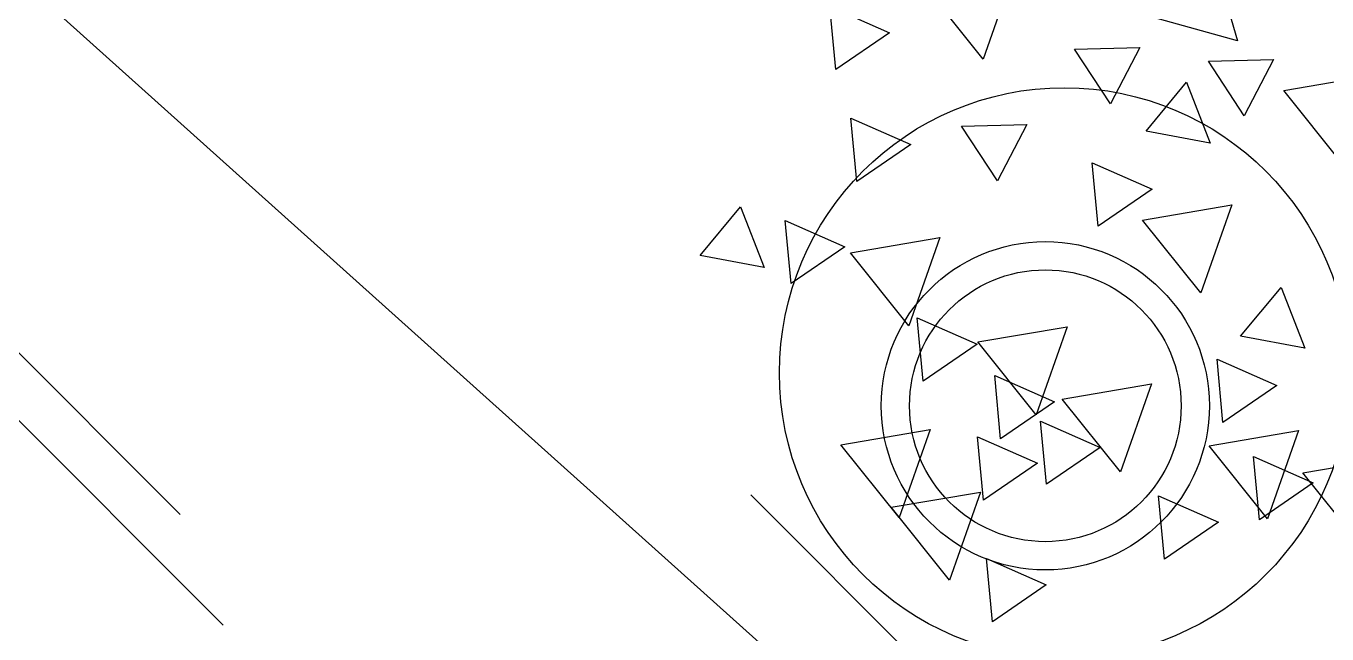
# Model space of a CAD drawing. Header units: inches. Extents: x 38074 to 101214, y 18833 to 57379.
# Drawn here: x 98119 to 98682, y 36376 to 36639 of the extents above; entities that cross this region are included whole.
import ezdxf

# ---------------------------------------------------------------- set-up
doc = ezdxf.new("R2010")
doc.units = ezdxf.units.IN

# ---------------------------------------------------------------- blocks, each defined once
blk = doc.blocks.new('A$C403C54AD')
for p, q in [((1.46553, 1.19082, -0.0006), (1.47699, 1.15208, -0.0006)), ((1.38035, 1.18225, -0.0006), (1.36693, 1.14415, -0.0006)), ((1.36693, 1.14415, -0.0006), (1.34169, 1.17565, -0.0006)), ((0.95931, 1.17062, -0.0006), (1.35847, 0.81256, -0.0006)), ((1.30057, 1.1669, -0.0006), (1.32646, 1.15553, -0.0006)), ((1.30314, 1.13957, -0.0006), (1.30057, 1.1669, -0.0006)), ((1.47699, 1.15208, -0.0006), (1.43807, 1.16281, -0.0006)), ((1.32646, 1.15553, -0.0006), (1.30314, 1.13957, -0.0006)), ((1.40642, 1.1484, -0.0006), (1.43467, 1.14912, -0.0006)), ((1.42197, 1.12477, -0.0006), (1.40642, 1.1484, -0.0006)), ((1.43467, 1.14912, -0.0006), (1.42197, 1.12477, -0.0006)), ((1.46436, 1.14322, -0.0006), (1.49261, 1.14394, -0.0006)), ((1.47991, 1.1196, -0.0006), (1.46436, 1.14322, -0.0006)), ((1.49261, 1.14394, -0.0006), (1.47991, 1.1196, -0.0006)), ((1.49708, 1.13054, -0.0006), (1.53574, 1.13714, -0.0006)), ((1.43741, 1.11297, -0.0006), (1.45492, 1.13412, -0.0006)), ((1.45492, 1.13412, -0.0006), (1.46519, 1.10777, -0.0006)), ((1.52232, 1.09903, -0.0006), (1.49708, 1.13054, -0.0006)), ((1.31226, 1.09126, -0.0006), (1.30969, 1.1186, -0.0006)), ((1.30969, 1.1186, -0.0006), (1.33558, 1.10722, -0.0006)), ((1.35757, 1.11509, -0.0006), (1.38582, 1.11581, -0.0006)), ((1.37311, 1.09147, -0.0006), (1.35757, 1.11509, -0.0006)), ((1.38582, 1.11581, -0.0006), (1.37311, 1.09147, -0.0006)), ((1.46519, 1.10777, -0.0006), (1.43741, 1.11297, -0.0006)), ((1.33558, 1.10722, -0.0006), (1.31226, 1.09126, -0.0006)), ((1.41669, 1.07191, -0.0006), (1.41412, 1.09924, -0.0006)), ((1.41412, 1.09924, -0.0006), (1.44001, 1.08787, -0.0006)), ((1.44001, 1.08787, -0.0006), (1.41669, 1.07191, -0.0006)), ((1.43585, 1.07454, -0.0006), (1.47452, 1.08115, -0.0006)), ((1.47452, 1.08115, -0.0006), (1.4611, 1.04304, -0.0006)), ((1.24444, 1.05916, -0.0006), (1.26195, 1.08031, -0.0006)), ((1.26195, 1.08031, -0.0006), (1.27222, 1.05396, -0.0006)), ((1.28381, 1.04703, -0.0006), (1.28124, 1.07437, -0.0006)), ((1.28124, 1.07437, -0.0006), (1.30713, 1.06299, -0.0006)), ((1.4611, 1.04304, -0.0006), (1.43585, 1.07454, -0.0006)), ((1.30948, 1.06033, -0.0006), (1.34815, 1.06694, -0.0006)), ((1.34815, 1.06694, -0.0006), (1.33473, 1.02883, -0.0006)), ((0.90685, 1.05977, -0.0006), (1.01943, 0.94723, -0.0006)), ((1.27222, 1.05396, -0.0006), (1.24444, 1.05916, -0.0006)), ((1.30713, 1.06299, -0.0006), (1.28381, 1.04703, -0.0006)), ((1.33473, 1.02883, -0.0006), (1.30948, 1.06033, -0.0006)), ((1.47832, 1.02428, -0.0006), (1.49583, 1.04543, -0.0006)), ((1.49583, 1.04543, -0.0006), (1.5061, 1.01907, -0.0006)), ((1.34102, 1.00487, -0.0006), (1.33845, 1.03221, -0.0006)), ((1.33845, 1.03221, -0.0006), (1.36435, 1.02083, -0.0006)), ((1.36461, 1.02181, -0.0006), (1.40328, 1.02841, -0.0006)), ((1.40328, 1.02841, -0.0006), (1.38985, 0.99031, -0.0006)), ((1.36435, 1.02083, -0.0006), (1.34102, 1.00487, -0.0006)), ((1.38985, 0.99031, -0.0006), (1.36461, 1.02181, -0.0006)), ((1.5061, 1.01907, -0.0006), (1.47832, 1.02428, -0.0006)), ((1.47068, 0.98703, -0.0006), (1.46811, 1.01437, -0.0006)), ((1.46811, 1.01437, -0.0006), (1.494, 1.00299, -0.0006)), ((0.92556, 1.01193, -0.0006), (1.03814, 0.8994, -0.0006)), ((1.3745, 0.97999, -0.0006), (1.37193, 1.00733, -0.0006)), ((1.37193, 1.00733, -0.0006), (1.39782, 0.99596, -0.0006)), ((1.40106, 0.9971, -0.0006), (1.43972, 1.00371, -0.0006)), ((1.43972, 1.00371, -0.0006), (1.4263, 0.9656, -0.0006)), ((1.494, 1.00299, -0.0006), (1.47068, 0.98703, -0.0006)), ((1.4263, 0.9656, -0.0006), (1.40106, 0.9971, -0.0006)), ((1.39782, 0.99596, -0.0006), (1.3745, 0.97999, -0.0006)), ((1.39427, 0.96028, -0.0006), (1.3917, 0.98762, -0.0006)), ((1.3917, 0.98762, -0.0006), (1.41759, 0.97624, -0.0006)), ((1.30537, 0.97738, -0.0006), (1.34404, 0.98398, -0.0006)), ((1.34404, 0.98398, -0.0006), (1.33062, 0.94587, -0.0006)), ((1.36711, 0.95348, -0.0006), (1.36453, 0.98082, -0.0006)), ((1.36453, 0.98082, -0.0006), (1.39043, 0.96944, -0.0006)), ((1.46471, 0.97689, -0.0006), (1.50337, 0.9835, -0.0006)), ((1.50337, 0.9835, -0.0006), (1.48995, 0.94539, -0.0006)), ((1.33062, 0.94587, -0.0006), (1.30537, 0.97738, -0.0006)), ((1.41759, 0.97624, -0.0006), (1.39427, 0.96028, -0.0006)), ((1.48995, 0.94539, -0.0006), (1.46471, 0.97689, -0.0006)), ((1.39043, 0.96944, -0.0006), (1.36711, 0.95348, -0.0006)), ((1.48643, 0.9449, -0.0006), (1.48386, 0.97224, -0.0006)), ((1.48386, 0.97224, -0.0006), (1.50975, 0.96086, -0.0006)), ((1.50527, 0.96524, -0.0006), (1.54394, 0.97185, -0.0006)), ((1.53052, 0.93374, -0.0006), (1.50527, 0.96524, -0.0006)), ((1.32706, 0.95032, -0.0006), (1.36572, 0.95693, -0.0006)), ((1.36572, 0.95693, -0.0006), (1.3523, 0.91882, -0.0006)), ((1.50975, 0.96086, -0.0006), (1.48643, 0.9449, -0.0006)), ((1.26636, 0.95578, -0.0006), (1.37894, 0.84325, -0.0006)), ((1.44544, 0.92794, -0.0006), (1.44286, 0.95528, -0.0006)), ((1.44286, 0.95528, -0.0006), (1.46876, 0.9439, -0.0006)), ((1.3523, 0.91882, -0.0006), (1.32706, 0.95032, -0.0006)), ((1.46876, 0.9439, -0.0006), (1.44544, 0.92794, -0.0006)), ((1.37092, 0.9008, -0.0006), (1.36834, 0.92814, -0.0006)), ((1.36834, 0.92814, -0.0006), (1.39424, 0.91676, -0.0006)), ((1.39424, 0.91676, -0.0006), (1.37092, 0.9008, -0.0006))]:
    blk.add_line(p, q)
for centre, radius in [((1.40208, 1.00844, -0.0006), 0.12331), ((1.39383, 0.99423, -0.0006), 0.07097), ((1.39383, 0.99423, -0.0006), 0.05876)]:
    blk.add_circle(centre, radius)

msp = doc.modelspace()

# ---------------------------------------------------------------- block references
at = {"xscale": 1000, "yscale": 1000, "zscale": 1000}
msp.add_blockref('A$C403C54AD', (97166.18, 35480.7, 0.6), dxfattribs=at)

doc.saveas('drawing.dxf')
